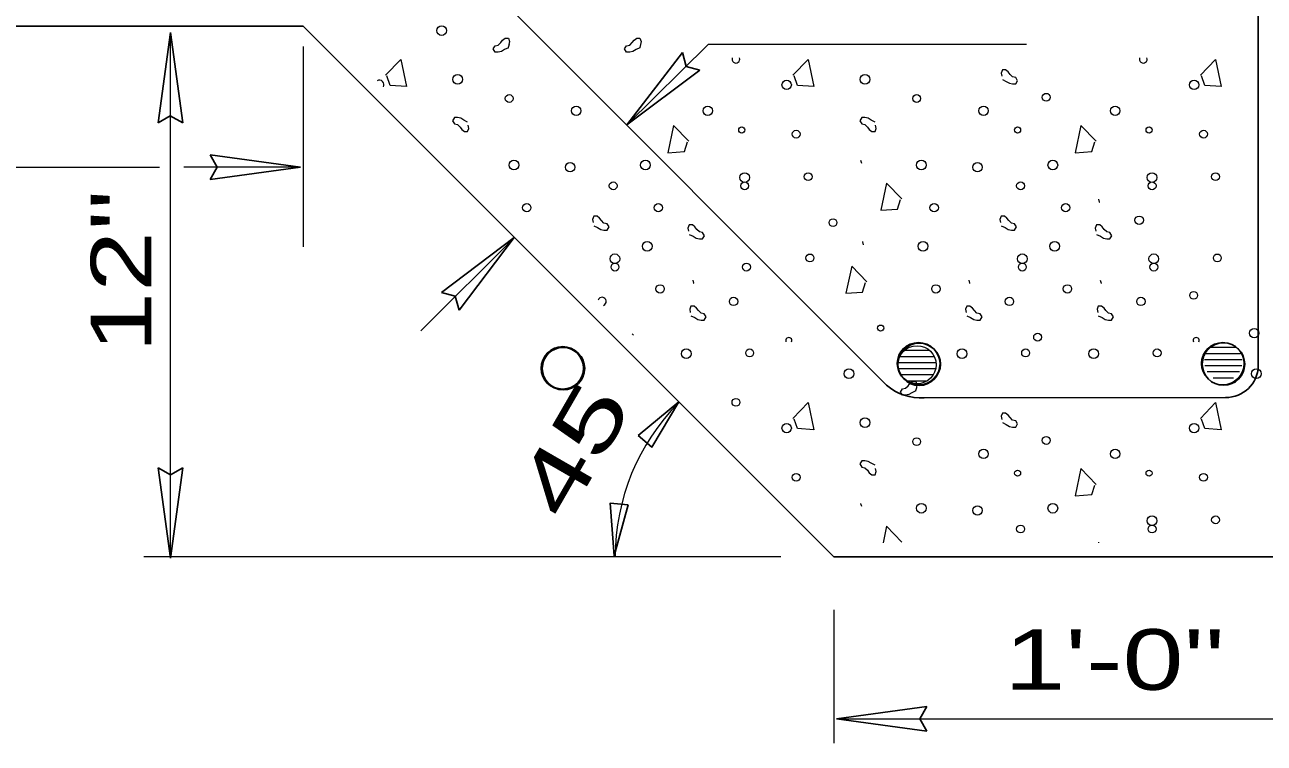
# Model space of a CAD drawing. Extents: x -516 to -145, y 130 to 404.
# Drawn here: x -248.18 to -227.83, y 326.31 to 338.1 of the extents above; entities that cross this region are included whole.
import ezdxf

# ---------------------------------------------------------------- set-up
doc = ezdxf.new("R2010")
doc.units = 0
doc.header["$LTSCALE"] = 0.47
doc.layers.add('1', color=7, linetype='Continuous', lineweight=13)
doc.layers.add('15', color=7, linetype='Continuous', lineweight=13)

msp = doc.modelspace()

# ---------------------------------------------------------------- linework, layer by layer
at = {"layer": '1', "lineweight": 25}
for p, q in [((-245.791, 337.9749), (-245.9949, 336.4909)), ((-245.791, 337.9749), (-245.5868, 336.4909)), ((-238.2971, 336.459), (-237.3846, 337.6468)), ((-238.2971, 336.459), (-237.0977, 337.3563)), ((-243.6543, 335.7649), (-245.1382, 335.9683)), ((-243.6543, 335.7649), (-245.1382, 335.5609)), ((-240.1455, 334.6128), (-241.3391, 333.7082)), ((-240.1455, 334.6128), (-241.0509, 333.42)), ((-245.7894, 329.3472), (-245.9933, 330.8304)), ((-245.7894, 329.3472), (-245.5854, 330.8304)), ((-234.8581, 326.7095), (-233.3741, 326.9128)), ((-234.8581, 326.7095), (-233.3741, 326.5056))]:
    msp.add_line(p, q, dxfattribs=at)
at = {"layer": '1'}
for p, q in [((-233.7359, 332.7593), (-233.3309, 332.7593)), ((-228.7847, 332.7087), (-228.2242, 332.7087)), ((-228.707, 332.8087), (-228.302, 332.8087)), ((-233.8434, 332.5593), (-233.2234, 332.5593)), ((-233.8137, 332.6593), (-233.2532, 332.6593)), ((-228.8145, 332.6087), (-228.1945, 332.6087)), ((-228.8105, 332.5087), (-228.1985, 332.5087)), ((-233.8394, 332.4593), (-233.2274, 332.4593)), ((-233.8002, 332.3593), (-233.2666, 332.3593)), ((-228.7713, 332.4087), (-228.2377, 332.4087)), ((-228.6741, 332.3087), (-228.3349, 332.3087)), ((-233.703, 332.2593), (-233.3638, 332.2593)), ((-230.5538, 329.6076), (-230.552, 329.6005))]:
    msp.add_line(p, q, dxfattribs=at)
for points in [[(-240.2433, 337.7263), (-240.3057, 337.6951), (-240.3577, 337.6639), (-240.4097, 337.6534), (-240.4617, 337.6534), (-240.4928, 337.7054), (-240.4617, 337.7574), (-240.4097, 337.7679), (-240.3682, 337.8094), (-240.3368, 337.8511), (-240.2953, 337.8823), (-240.2433, 337.8823), (-240.2225, 337.8303), (-240.2328, 337.7783)], [(-238.084, 337.7263), (-238.1463, 337.6951), (-238.1983, 337.6639), (-238.2503, 337.6534), (-238.3023, 337.6534), (-238.3335, 337.7054), (-238.3023, 337.7574), (-238.2503, 337.7679), (-238.2088, 337.8094), (-238.1775, 337.8511), (-238.136, 337.8823), (-238.084, 337.8823), (-238.0632, 337.8303), (-238.0735, 337.7783)], [(-240.232, 337.7763), (-240.2445, 337.7274), (-240.246, 337.7261)], [(-238.0727, 337.7763), (-238.0852, 337.7274), (-238.0867, 337.7261)], [(-242.2587, 337.2743), (-242.009, 337.5341), (-241.9155, 337.0869), (-242.1858, 337.1078), (-242.2378, 337.2638)], [(-235.5703, 337.2743), (-235.3207, 337.5341), (-235.2272, 337.0869), (-235.4975, 337.1078), (-235.5495, 337.2638)], [(-228.882, 337.2743), (-228.6323, 337.5341), (-228.5388, 337.0869), (-228.8092, 337.1078), (-228.8612, 337.2638)], [(-232.131, 337.2049), (-232.0687, 337.1738), (-232.0167, 337.1426), (-231.9647, 337.1321), (-231.9127, 337.1321), (-231.8815, 337.1841), (-231.9127, 337.2361), (-231.9647, 337.2466), (-232.0062, 337.2881), (-232.0375, 337.3298), (-232.079, 337.3609), (-232.131, 337.3609), (-232.1518, 337.3089), (-232.1415, 337.2569)], [(-240.9115, 336.5061), (-240.9738, 336.5373), (-241.0258, 336.5684), (-241.0778, 336.5789), (-241.1298, 336.5789), (-241.161, 336.5269), (-241.1298, 336.4749), (-241.0778, 336.4644), (-241.0363, 336.4229), (-241.005, 336.3813), (-240.9635, 336.3501), (-240.9115, 336.3501), (-240.8907, 336.4021), (-240.901, 336.4541)], [(-234.2232, 336.5061), (-234.2855, 336.5373), (-234.3375, 336.5684), (-234.3895, 336.5789), (-234.4415, 336.5789), (-234.4727, 336.5269), (-234.4415, 336.4749), (-234.3895, 336.4644), (-234.348, 336.4229), (-234.3167, 336.3813), (-234.2752, 336.3501), (-234.2232, 336.3501), (-234.2023, 336.4021), (-234.2127, 336.4541)], [(-237.2802, 336.1898), (-237.5298, 336.4496), (-237.6233, 336.0024), (-237.353, 336.0233), (-237.301, 336.1793)], [(-230.5918, 336.1898), (-230.8415, 336.4496), (-230.935, 336.0024), (-230.6647, 336.0233), (-230.6127, 336.1793)], [(-234.4412, 335.8256), (-234.4537, 335.8744), (-234.4552, 335.8758)], [(-233.7832, 335.2439), (-234.0328, 335.5038), (-234.1263, 335.0566), (-233.856, 335.0774), (-233.804, 335.2334)], [(-230.5538, 335.2411), (-230.5413, 335.1923), (-230.5398, 335.1909)], [(-238.8395, 334.8036), (-238.7772, 334.7724), (-238.7252, 334.7413), (-238.6732, 334.7308), (-238.6212, 334.7308), (-238.59, 334.7828), (-238.6212, 334.8348), (-238.6732, 334.8453), (-238.7147, 334.8868), (-238.746, 334.9284), (-238.7875, 334.9596), (-238.8395, 334.9596), (-238.8603, 334.9076), (-238.85, 334.8556)], [(-232.1512, 334.8036), (-232.0888, 334.7724), (-232.0368, 334.7413), (-231.9848, 334.7308), (-231.9328, 334.7308), (-231.9017, 334.7828), (-231.9328, 334.8348), (-231.9848, 334.8453), (-232.0263, 334.8868), (-232.0577, 334.9284), (-232.0992, 334.9596), (-232.1512, 334.9596), (-232.172, 334.9076), (-232.1617, 334.8556)], [(-237.2738, 334.6608), (-237.2115, 334.6296), (-237.1595, 334.5984), (-237.1075, 334.5879), (-237.0555, 334.5879), (-237.0243, 334.6399), (-237.0555, 334.6919), (-237.1075, 334.7024), (-237.149, 334.7439), (-237.1803, 334.7856), (-237.2218, 334.8168), (-237.2738, 334.8168), (-237.2947, 334.7648), (-237.2843, 334.7128)], [(-230.5855, 334.6608), (-230.5232, 334.6296), (-230.4712, 334.5984), (-230.4192, 334.5879), (-230.3672, 334.5879), (-230.336, 334.6399), (-230.3672, 334.6919), (-230.4192, 334.7024), (-230.4607, 334.7439), (-230.492, 334.7856), (-230.5335, 334.8168), (-230.5855, 334.8168), (-230.6063, 334.7648), (-230.596, 334.7128)], [(-234.4125, 334.4919), (-234.425, 334.5408), (-234.4265, 334.5421)], [(-234.3565, 333.8816), (-234.6062, 334.1414), (-234.6997, 333.6943), (-234.4293, 333.7151), (-234.3773, 333.8711)], [(-237.2135, 333.9074), (-237.201, 333.8586), (-237.1995, 333.8573)], [(-232.6845, 333.9074), (-232.672, 333.8586), (-232.6705, 333.8573)], [(-230.5252, 333.9074), (-230.5127, 333.8586), (-230.5112, 333.8573)], [(-237.2452, 333.3271), (-237.1828, 333.2959), (-237.1308, 333.2648), (-237.0788, 333.2543), (-237.0268, 333.2543), (-236.9957, 333.3063), (-237.0268, 333.3583), (-237.0788, 333.3688), (-237.1203, 333.4103), (-237.1517, 333.4519), (-237.1932, 333.4831), (-237.2452, 333.4831), (-237.266, 333.4311), (-237.2557, 333.3791)], [(-232.7162, 333.3271), (-232.6538, 333.2959), (-232.6018, 333.2648), (-232.5498, 333.2543), (-232.4978, 333.2543), (-232.4667, 333.3063), (-232.4978, 333.3583), (-232.5498, 333.3688), (-232.5913, 333.4103), (-232.6227, 333.4519), (-232.6642, 333.4831), (-232.7162, 333.4831), (-232.737, 333.4311), (-232.7267, 333.3791)], [(-230.5568, 333.3271), (-230.4945, 333.2959), (-230.4425, 333.2648), (-230.3905, 333.2543), (-230.3385, 333.2543), (-230.3073, 333.3063), (-230.3385, 333.3583), (-230.3905, 333.3688), (-230.432, 333.4103), (-230.4633, 333.4519), (-230.5048, 333.4831), (-230.5568, 333.4831), (-230.5777, 333.4311), (-230.5673, 333.3791)], [(-233.555, 332.0928), (-233.6173, 332.0616), (-233.6693, 332.0304), (-233.7213, 332.0199), (-233.7733, 332.0199), (-233.8045, 332.0719), (-233.7733, 332.1239), (-233.7213, 332.1344), (-233.6798, 332.1759), (-233.6485, 332.2176), (-233.607, 332.2488), (-233.555, 332.2488), (-233.5342, 332.1968), (-233.5445, 332.1448)], [(-233.5437, 332.1428), (-233.5562, 332.0939), (-233.5577, 332.0926)], [(-235.5703, 331.6408), (-235.3207, 331.9006), (-235.2272, 331.4534), (-235.4975, 331.4743), (-235.5495, 331.6303)], [(-228.882, 331.6408), (-228.6323, 331.9006), (-228.5388, 331.4534), (-228.8092, 331.4743), (-228.8612, 331.6303)], [(-232.131, 331.5714), (-232.0687, 331.5403), (-232.0167, 331.5091), (-231.9647, 331.4986), (-231.9127, 331.4986), (-231.8815, 331.5506), (-231.9127, 331.6026), (-231.9647, 331.6131), (-232.0062, 331.6546), (-232.0375, 331.6963), (-232.079, 331.7274), (-232.131, 331.7274), (-232.1518, 331.6754), (-232.1415, 331.6234)], [(-234.2232, 330.8726), (-234.2855, 330.9038), (-234.3375, 330.9349), (-234.3895, 330.9454), (-234.4415, 330.9454), (-234.4727, 330.8934), (-234.4415, 330.8414), (-234.3895, 330.8309), (-234.348, 330.7894), (-234.3167, 330.7478), (-234.2752, 330.7166), (-234.2232, 330.7166), (-234.2023, 330.7686), (-234.2127, 330.8206)], [(-230.5918, 330.5563), (-230.8415, 330.8161), (-230.935, 330.3689), (-230.6647, 330.3898), (-230.6127, 330.5458)], [(-234.4412, 330.1921), (-234.4537, 330.2409), (-234.4552, 330.2423)], [(-233.7832, 329.6104), (-234.0328, 329.8703), (-234.0892, 329.6005)]]:
    msp.add_lwpolyline(points, dxfattribs=at)
at = {"layer": '1', "lineweight": 25}
for points in [[(-237.3846, 337.6468), (-237.3213, 337.4195), (-237.0977, 337.3563)], [(-245.5868, 336.4909), (-245.7931, 336.6057), (-245.9949, 336.4909)], [(-245.1382, 335.5609), (-245.0235, 335.7663), (-245.1382, 335.9683)], [(-241.0509, 333.42), (-241.1147, 333.6464), (-241.3391, 333.7082)], [(-245.9933, 330.8304), (-245.7873, 330.7156), (-245.5854, 330.8304)], [(-233.3741, 326.9128), (-233.4888, 326.7074), (-233.3741, 326.5056)]]:
    msp.add_lwpolyline(points, dxfattribs=at)
at = {"layer": '1'}
for centre, radius in [((-241.3388, 338.0073), 0.0797), ((-241.0763, 337.2053), 0.0797), ((-235.6738, 337.1159), 0.077), ((-234.388, 337.2053), 0.0797), ((-228.9855, 337.1159), 0.077), ((-240.2287, 336.8923), 0.0642), ((-233.5403, 336.8923), 0.0642), ((-231.4127, 336.9126), 0.0642), ((-239.1282, 336.6914), 0.077), ((-236.9688, 336.6914), 0.077), ((-232.4398, 336.6914), 0.077), ((-230.2805, 336.6914), 0.077), ((-236.4117, 336.3751), 0.05), ((-235.518, 336.3071), 0.0642), ((-231.8827, 336.3751), 0.05), ((-229.7233, 336.3751), 0.05), ((-228.8297, 336.3071), 0.0642), ((-240.1515, 335.8001), 0.0797), ((-239.229, 335.7633), 0.077), ((-237.9922, 335.8001), 0.0797), ((-233.4632, 335.8001), 0.0797), ((-232.5407, 335.7633), 0.077), ((-231.3038, 335.8001), 0.0797), ((-236.3633, 335.5946), 0.0797), ((-235.3208, 335.6086), 0.0642), ((-229.675, 335.5946), 0.0797), ((-228.6325, 335.6086), 0.0642), ((-238.5218, 335.4581), 0.0642), ((-236.3625, 335.4581), 0.0642), ((-231.8335, 335.4581), 0.0642), ((-229.6742, 335.4581), 0.0642), ((-239.9405, 335.0994), 0.0688), ((-237.7812, 335.0994), 0.0688), ((-233.2522, 335.0994), 0.0688), ((-231.0928, 335.0994), 0.0688), ((-229.886, 334.8939), 0.0688), ((-234.9127, 334.8541), 0.0642), ((-237.9635, 334.4664), 0.0797), ((-233.4345, 334.4664), 0.0797), ((-231.2752, 334.4664), 0.0797), ((-238.494, 334.2609), 0.0797), ((-235.2922, 334.2749), 0.0642), ((-231.8057, 334.2609), 0.0797), ((-229.6463, 334.2609), 0.0797), ((-228.6038, 334.2749), 0.0642), ((-238.4932, 334.1244), 0.0642), ((-236.3338, 334.1244), 0.0642), ((-231.8048, 334.1244), 0.0642), ((-229.6455, 334.1244), 0.0642), ((-237.7525, 333.7658), 0.0688), ((-233.2235, 333.7658), 0.0688), ((-231.0642, 333.7658), 0.0688), ((-228.9912, 333.6603), 0.0642), ((-236.5457, 333.5603), 0.0688), ((-232.0167, 333.5603), 0.0688), ((-229.8573, 333.5603), 0.0688), ((-234.1305, 333.1224), 0.05), ((-227.9975, 333.0416), 0.077), ((-231.554, 332.9741), 0.0642), ((-237.3227, 332.7018), 0.0797), ((-236.2802, 332.7158), 0.0642), ((-233.5334, 332.5216), 0.3123), ((-232.7937, 332.7018), 0.0797), ((-231.7512, 332.7158), 0.0642), ((-230.6343, 332.7018), 0.0797), ((-229.5918, 332.7158), 0.0642), ((-234.6505, 332.3738), 0.0797), ((-227.9622, 332.3738), 0.0797), ((-236.5068, 331.9046), 0.0642), ((-235.6738, 331.4824), 0.077), ((-234.388, 331.5718), 0.0797), ((-228.9855, 331.4824), 0.077), ((-233.5403, 331.2588), 0.0642), ((-231.4127, 331.2791), 0.0642), ((-232.4398, 331.0579), 0.077), ((-230.2805, 331.0579), 0.077), ((-235.518, 330.6736), 0.0642), ((-231.8827, 330.7416), 0.05), ((-229.7233, 330.7416), 0.05), ((-228.8297, 330.6736), 0.0642), ((-233.4632, 330.1666), 0.0797), ((-232.5407, 330.1298), 0.077), ((-231.3038, 330.1666), 0.0797), ((-231.8335, 329.8246), 0.0642), ((-229.675, 329.9611), 0.0797), ((-229.6742, 329.8246), 0.0642), ((-228.6325, 329.9751), 0.0642)]:
    msp.add_circle(centre, radius, dxfattribs=at)
for centre, radius, start, end in [((-236.5068, 337.5381), 0.0642, 160.59982, 19.40017), ((-229.8185, 337.5381), 0.0642, 160.59982, 19.40017), ((-242.3622, 337.1159), 0.077, 333.23519, 117.20354), ((-238.705, 333.5603), 0.0688, 290.81485, 159.62387), ((-238.2423, 332.9741), 0.0642, 29.23222, 61.2065), ((-235.6387, 332.9169), 0.05, 337.44276, 202.55724), ((-228.9503, 332.9169), 0.05, 337.44276, 202.55724)]:
    msp.add_arc(centre, radius, start, end, dxfattribs=at)
at = {"layer": '1', "lineweight": 25}
for centre, radius, start, end in [((-228.4657, 332.5179), 0.5357, 269.63451, 358.26681), ((-233.467, 332.8457), 0.8697, 229.28401, 273.51667)]:
    msp.add_arc(centre, radius, start, end, dxfattribs=at)
at = {"layer": '15', "lineweight": 25}
for p, q in [((-243.9693, 342.1313), (-234.0362, 332.1865)), ((-227.9305, 332.5066), (-227.9305, 341.9679)), ((-238.2977, 336.4597), (-236.9562, 337.7839)), ((-227.9305, 333.2537), (-227.9305, 332.5066)), ((-237.4441, 331.9121), (-238.1127, 331.3588)), ((-228.4678, 331.9818), (-233.4162, 331.9782)), ((-238.5069, 329.3857), (-238.2768, 330.2219))]:
    msp.add_line(p, q, dxfattribs=at)
at = {"layer": '15'}
for p, q in [((-245.7902, 329.3464), (-245.7902, 337.9749)), ((-243.6122, 337.748), (-243.6122, 334.4559)), ((-236.9562, 337.7839), (-231.7348, 337.7839)), ((-261.0783, 335.7643), (-245.9695, 335.7643)), ((-243.6543, 335.7643), (-245.5723, 335.7643)), ((-240.1447, 334.6128), (-241.6782, 333.0794)), ((-235.7713, 329.3683), (-246.2257, 329.3683)), ((-234.9002, 328.497), (-234.9002, 326.3088)), ((-234.8581, 326.7103), (-226.5026, 326.7103))]:
    msp.add_line(p, q, dxfattribs=at)
at = {"layer": '15', "lineweight": 25}
for points in [[(-260.9481, 338.0803), (-243.6137, 338.0803), (-234.9017, 329.3683), (-226.1897, 329.3683), (-226.1897, 343.5338), (-226.8343, 344.1786), (-227.3375, 344.1786)], [(-237.4441, 331.9121), (-237.8862, 331.1687), (-238.1127, 331.3588)], [(-238.5069, 329.3857), (-238.5716, 330.2473), (-238.2768, 330.2219)]]:
    msp.add_lwpolyline(points, dxfattribs=at)
for centre in [(-239.3568, 332.4634), (-239.3528, 332.4669), (-239.3505, 332.4705), (-239.3414, 332.4585), (-239.3379, 332.462), (-233.5001, 332.5291), (-228.5023, 332.5326)]:
    msp.add_arc(centre, 0.3485, 0, 359.99998, dxfattribs=at)
at = {"layer": '15'}
for centre, radius, start, end in [((-233.5092, 332.5411), 0.3485, 0, 359.99998), ((-233.4966, 332.5326), 0.3485, 0, 359.99998), ((-228.515, 332.5411), 0.3485, 0, 359.99998), ((-234.9002, 329.368), 3.5893, 135.19534, 179.99998)]:
    msp.add_arc(centre, radius, start, end, dxfattribs=at)

# ---------------------------------------------------------------- texts
for s, rotation, width, p in [("12''", 90, 1.35, (-246.1043, 332.7195)), ('45', 59.998, 1.5, (-239.2989, 329.9243))]:
    msp.add_text(s, height=0.9946, rotation=rotation, dxfattribs=dict(at, width=width)).set_placement(p)
at = {"layer": '15', "width": 1.35}
msp.add_text("1'-0''", height=0.9946, dxfattribs=at).set_placement((-232.0974, 327.1857))

doc.saveas('drawing.dxf')
